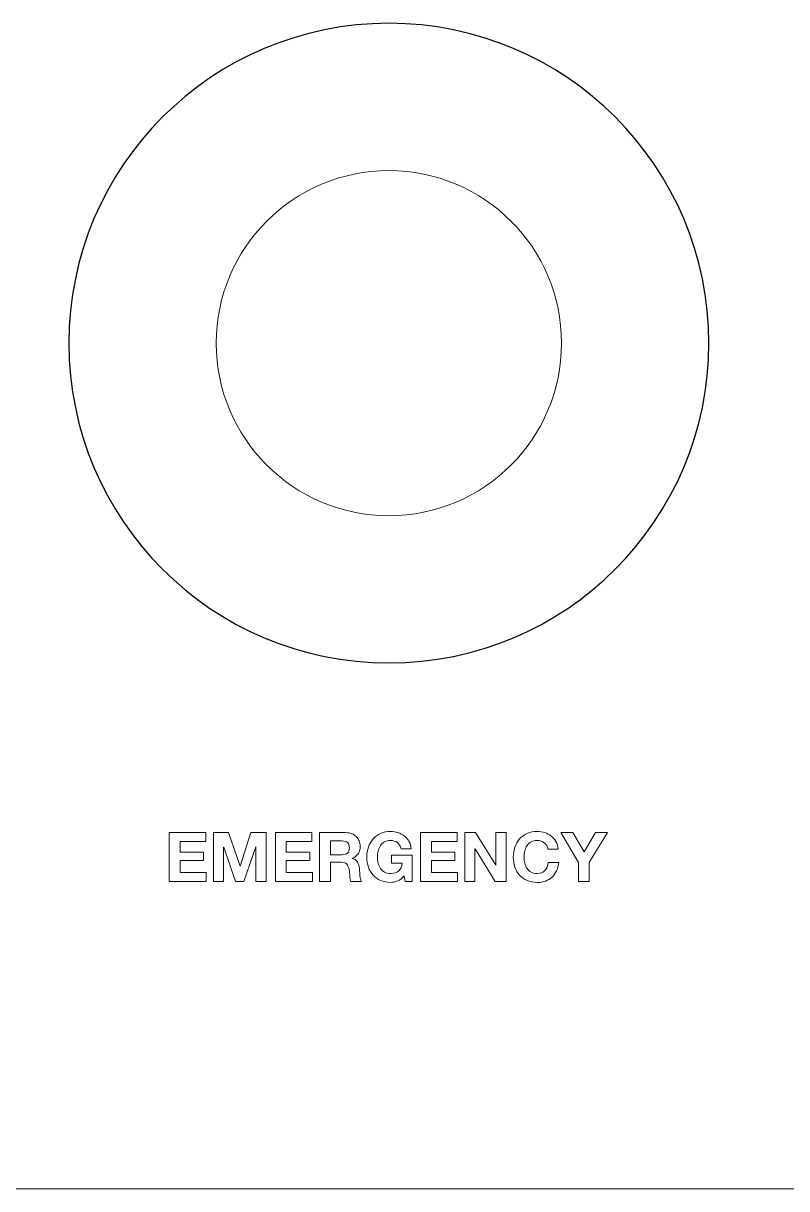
# Model space of a CAD drawing. Header units: millimetres. Extents: x 0 to 80449, y -23917 to 9476.
# Drawn here: x 9750.3 to 9805.6, y 4154.7 to 4239.1 of the extents above; entities that cross this region are included whole.
import ezdxf

# ---------------------------------------------------------------- set-up
doc = ezdxf.new("R2010")
doc.units = ezdxf.units.MM
doc.layers.get('0').update_dxf_attribs({"lineweight": 15})

msp = doc.modelspace()

# ---------------------------------------------------------------- linework, layer by layer
msp.add_line((10253.786, 4154.706), (9503.786, 4154.706))
for points in [[(9763.531, 4180.496), (9763.531, 4179.845), (9761.668, 4179.845), (9761.668, 4179.089), (9763.377, 4179.089), (9763.377, 4178.486), (9761.668, 4178.486), (9761.668, 4177.622), (9763.57, 4177.622), (9763.57, 4176.97), (9760.893, 4176.97), (9760.893, 4180.496), (9763.531, 4180.496)], [(9765.185, 4180.496), (9766.01, 4178.071), (9766.02, 4178.071), (9766.8, 4180.496), (9767.892, 4180.496), (9767.892, 4176.97), (9767.165, 4176.97), (9767.165, 4179.469), (9767.156, 4179.469), (9766.291, 4176.97), (9765.694, 4176.97), (9764.829, 4179.444), (9764.82, 4179.444), (9764.82, 4176.97), (9764.093, 4176.97), (9764.093, 4180.496), (9765.185, 4180.496)], [(9771.211, 4180.496), (9771.211, 4179.845), (9769.349, 4179.845), (9769.349, 4179.089), (9771.057, 4179.089), (9771.057, 4178.486), (9769.349, 4178.486), (9769.349, 4177.622), (9771.25, 4177.622), (9771.25, 4176.97), (9768.573, 4176.97), (9768.573, 4180.496), (9771.211, 4180.496)], [(9781.725, 4180.496), (9781.725, 4179.845), (9779.863, 4179.845), (9779.863, 4179.089), (9781.572, 4179.089), (9781.572, 4178.486), (9779.863, 4178.486), (9779.863, 4177.622), (9781.765, 4177.622), (9781.765, 4176.97), (9779.088, 4176.97), (9779.088, 4180.496), (9781.725, 4180.496)], [(9783.059, 4180.496), (9784.531, 4178.131), (9784.54, 4178.131), (9784.54, 4180.496), (9785.267, 4180.496), (9785.267, 4176.97), (9784.491, 4176.97), (9783.024, 4179.331), (9783.015, 4179.331), (9783.015, 4176.97), (9782.288, 4176.97), (9782.288, 4180.496), (9783.059, 4180.496)], [(9789.227, 4180.496), (9790.097, 4180.496), (9790.922, 4179.104), (9791.741, 4180.496), (9792.606, 4180.496), (9791.297, 4178.323), (9791.297, 4176.97), (9790.521, 4176.97), (9790.521, 4178.343), (9789.227, 4180.496)]]:
    msp.add_lwpolyline(points)
msp.add_circle((9776.786, 4215.956), 12.5)
at = {"lineweight": 30}
msp.add_open_spline([(9799.954, 4215.956), (9799.954, 4203.161), (9789.581, 4192.788), (9776.786, 4192.788), (9763.991, 4192.788), (9753.619, 4203.161), (9753.619, 4215.956), (9753.619, 4228.751), (9763.991, 4239.123), (9776.786, 4239.123), (9789.581, 4239.123), (9799.954, 4228.751), (9799.954, 4215.956)], degree=3, knots=[0, 0, 0, 0, 1, 1, 1, 2, 2, 2, 3, 3, 3, 4, 4, 4, 4], dxfattribs=at)
for points, knots in [([(9773.675, 4180.496), (9773.833, 4180.496), (9773.976, 4180.471), (9774.102, 4180.42), (9774.229, 4180.369), (9774.338, 4180.299), (9774.428, 4180.21), (9774.519, 4180.121), (9774.588, 4180.018), (9774.636, 4179.901), (9774.683, 4179.784), (9774.707, 4179.659), (9774.707, 4179.523), (9774.707, 4179.316), (9774.664, 4179.136), (9774.577, 4178.985), (9774.489, 4178.834), (9774.347, 4178.718), (9774.149, 4178.639), (9774.149, 4178.639), (9774.149, 4178.629), (9774.149, 4178.629), (9774.245, 4178.603), (9774.324, 4178.563), (9774.386, 4178.509), (9774.449, 4178.454), (9774.5, 4178.39), (9774.539, 4178.316), (9774.579, 4178.242), (9774.608, 4178.16), (9774.626, 4178.071), (9774.644, 4177.982), (9774.656, 4177.894), (9774.663, 4177.805), (9774.666, 4177.749), (9774.67, 4177.683), (9774.673, 4177.607), (9774.676, 4177.532), (9774.682, 4177.454), (9774.69, 4177.375), (9774.698, 4177.296), (9774.712, 4177.221), (9774.729, 4177.15), (9774.748, 4177.08), (9774.775, 4177.02), (9774.811, 4176.97), (9774.811, 4176.97), (9774.036, 4176.97), (9774.036, 4176.97), (9773.993, 4177.082), (9773.966, 4177.215), (9773.957, 4177.37), (9773.947, 4177.525), (9773.932, 4177.673), (9773.912, 4177.815), (9773.886, 4177.999), (9773.83, 4178.134), (9773.744, 4178.22), (9773.659, 4178.305), (9773.519, 4178.348), (9773.325, 4178.348), (9773.325, 4178.348), (9772.549, 4178.348), (9772.549, 4178.348), (9772.549, 4178.348), (9772.549, 4176.97), (9772.549, 4176.97), (9772.549, 4176.97), (9771.774, 4176.97), (9771.774, 4176.97), (9771.774, 4176.97), (9771.774, 4180.496), (9771.774, 4180.496), (9771.774, 4180.496), (9773.675, 4180.496), (9773.675, 4180.496)], [0, 0, 0, 0, 1, 1, 1, 2, 2, 2, 3, 3, 3, 4, 4, 4, 5, 5, 5, 6, 6, 6, 7, 7, 7, 8, 8, 8, 9, 9, 9, 10, 10, 10, 11, 11, 11, 12, 12, 12, 13, 13, 13, 14, 14, 14, 15, 15, 15, 16, 16, 16, 17, 17, 17, 18, 18, 18, 19, 19, 19, 20, 20, 20, 21, 21, 21, 22, 22, 22, 23, 23, 23, 24, 24, 24, 25, 25, 25, 25]), ([(9777.428, 4176.997), (9777.261, 4176.927), (9777.091, 4176.891), (9776.92, 4176.891), (9776.65, 4176.891), (9776.407, 4176.938), (9776.191, 4177.032), (9775.976, 4177.126), (9775.794, 4177.255), (9775.646, 4177.419), (9775.497, 4177.584), (9775.384, 4177.778), (9775.305, 4178), (9775.226, 4178.222), (9775.186, 4178.462), (9775.186, 4178.718), (9775.186, 4178.982), (9775.226, 4179.226), (9775.305, 4179.452), (9775.384, 4179.677), (9775.497, 4179.874), (9775.646, 4180.042), (9775.794, 4180.21), (9775.976, 4180.341), (9776.191, 4180.437), (9776.407, 4180.533), (9776.65, 4180.58), (9776.92, 4180.58), (9777.101, 4180.58), (9777.276, 4180.553), (9777.446, 4180.499), (9777.615, 4180.445), (9777.768, 4180.365), (9777.905, 4180.259), (9778.042, 4180.154), (9778.155, 4180.024), (9778.243, 4179.869), (9778.332, 4179.714), (9778.386, 4179.537), (9778.406, 4179.336), (9778.406, 4179.336), (9777.665, 4179.336), (9777.665, 4179.336), (9777.619, 4179.533), (9777.53, 4179.681), (9777.399, 4179.78), (9777.267, 4179.879), (9777.107, 4179.929), (9776.92, 4179.929), (9776.745, 4179.929), (9776.597, 4179.895), (9776.475, 4179.827), (9776.354, 4179.76), (9776.255, 4179.669), (9776.179, 4179.556), (9776.103, 4179.442), (9776.048, 4179.313), (9776.013, 4179.168), (9775.979, 4179.023), (9775.962, 4178.873), (9775.962, 4178.718), (9775.962, 4178.57), (9775.979, 4178.426), (9776.013, 4178.286), (9776.048, 4178.146), (9776.103, 4178.02), (9776.179, 4177.908), (9776.255, 4177.796), (9776.354, 4177.707), (9776.475, 4177.639), (9776.597, 4177.571), (9776.745, 4177.538), (9776.92, 4177.538), (9777.177, 4177.538), (9777.375, 4177.603), (9777.515, 4177.733), (9777.655, 4177.863), (9777.736, 4178.052), (9777.759, 4178.298), (9777.759, 4178.298), (9776.979, 4178.298), (9776.979, 4178.298), (9776.979, 4178.298), (9776.979, 4178.876), (9776.979, 4178.876), (9776.979, 4178.876), (9778.461, 4178.876), (9778.461, 4178.876), (9778.461, 4178.876), (9778.461, 4176.97), (9778.461, 4176.97), (9778.461, 4176.97), (9777.967, 4176.97), (9777.967, 4176.97), (9777.967, 4176.97), (9777.888, 4177.37), (9777.888, 4177.37), (9777.749, 4177.192), (9777.597, 4177.068), (9777.428, 4176.997)], [0, 0, 0, 0, 1, 1, 1, 2, 2, 2, 3, 3, 3, 4, 4, 4, 5, 5, 5, 6, 6, 6, 7, 7, 7, 8, 8, 8, 9, 9, 9, 10, 10, 10, 11, 11, 11, 12, 12, 12, 13, 13, 13, 14, 14, 14, 15, 15, 15, 16, 16, 16, 17, 17, 17, 18, 18, 18, 19, 19, 19, 20, 20, 20, 21, 21, 21, 22, 22, 22, 23, 23, 23, 24, 24, 24, 25, 25, 25, 26, 26, 26, 27, 27, 27, 28, 28, 28, 29, 29, 29, 30, 30, 30, 31, 31, 31, 32, 32, 32, 33, 33, 33, 33]), ([(9788.21, 4179.556), (9788.164, 4179.63), (9788.106, 4179.694), (9788.037, 4179.751), (9787.968, 4179.807), (9787.89, 4179.85), (9787.803, 4179.881), (9787.715, 4179.913), (9787.624, 4179.929), (9787.529, 4179.929), (9787.354, 4179.929), (9787.206, 4179.895), (9787.084, 4179.827), (9786.962, 4179.76), (9786.863, 4179.669), (9786.788, 4179.556), (9786.712, 4179.442), (9786.657, 4179.313), (9786.622, 4179.168), (9786.588, 4179.023), (9786.571, 4178.873), (9786.571, 4178.718), (9786.571, 4178.57), (9786.588, 4178.426), (9786.622, 4178.286), (9786.657, 4178.146), (9786.712, 4178.02), (9786.788, 4177.908), (9786.863, 4177.796), (9786.962, 4177.707), (9787.084, 4177.639), (9787.206, 4177.571), (9787.354, 4177.538), (9787.529, 4177.538), (9787.766, 4177.538), (9787.951, 4177.61), (9788.084, 4177.755), (9788.218, 4177.9), (9788.299, 4178.091), (9788.329, 4178.328), (9788.329, 4178.328), (9789.079, 4178.328), (9789.079, 4178.328), (9789.06, 4178.108), (9789.009, 4177.908), (9788.926, 4177.731), (9788.844, 4177.553), (9788.735, 4177.401), (9788.6, 4177.276), (9788.465, 4177.151), (9788.307, 4177.055), (9788.126, 4176.99), (9787.945, 4176.924), (9787.746, 4176.891), (9787.529, 4176.891), (9787.259, 4176.891), (9787.016, 4176.938), (9786.8, 4177.032), (9786.584, 4177.126), (9786.403, 4177.255), (9786.254, 4177.419), (9786.106, 4177.584), (9785.993, 4177.778), (9785.914, 4178), (9785.834, 4178.222), (9785.795, 4178.462), (9785.795, 4178.718), (9785.795, 4178.982), (9785.834, 4179.226), (9785.914, 4179.452), (9785.993, 4179.677), (9786.106, 4179.874), (9786.254, 4180.042), (9786.403, 4180.21), (9786.584, 4180.341), (9786.8, 4180.437), (9787.016, 4180.533), (9787.259, 4180.58), (9787.529, 4180.58), (9787.723, 4180.58), (9787.906, 4180.552), (9788.079, 4180.496), (9788.252, 4180.441), (9788.407, 4180.359), (9788.544, 4180.252), (9788.68, 4180.145), (9788.793, 4180.012), (9788.882, 4179.854), (9788.971, 4179.696), (9789.027, 4179.515), (9789.05, 4179.311), (9789.05, 4179.311), (9788.299, 4179.311), (9788.299, 4179.311), (9788.286, 4179.4), (9788.256, 4179.481), (9788.21, 4179.556)], [0, 0, 0, 0, 1, 1, 1, 2, 2, 2, 3, 3, 3, 4, 4, 4, 5, 5, 5, 6, 6, 6, 7, 7, 7, 8, 8, 8, 9, 9, 9, 10, 10, 10, 11, 11, 11, 12, 12, 12, 13, 13, 13, 14, 14, 14, 15, 15, 15, 16, 16, 16, 17, 17, 17, 18, 18, 18, 19, 19, 19, 20, 20, 20, 21, 21, 21, 22, 22, 22, 23, 23, 23, 24, 24, 24, 25, 25, 25, 26, 26, 26, 27, 27, 27, 28, 28, 28, 29, 29, 29, 30, 30, 30, 31, 31, 31, 32, 32, 32, 32]), ([(9773.399, 4178.901), (9773.576, 4178.901), (9773.71, 4178.941), (9773.799, 4179.02), (9773.888, 4179.099), (9773.932, 4179.227), (9773.932, 4179.405), (9773.932, 4179.576), (9773.888, 4179.701), (9773.799, 4179.778), (9773.71, 4179.855), (9773.576, 4179.894), (9773.399, 4179.894), (9773.399, 4179.894), (9772.549, 4179.894), (9772.549, 4179.894), (9772.549, 4179.894), (9772.549, 4178.901), (9772.549, 4178.901), (9772.549, 4178.901), (9773.399, 4178.901), (9773.399, 4178.901)], [0, 0, 0, 0, 1, 1, 1, 2, 2, 2, 3, 3, 3, 4, 4, 4, 5, 5, 5, 6, 6, 6, 7, 7, 7, 7])]:
    msp.add_open_spline(points, degree=3, knots=knots)

doc.saveas('drawing.dxf')
